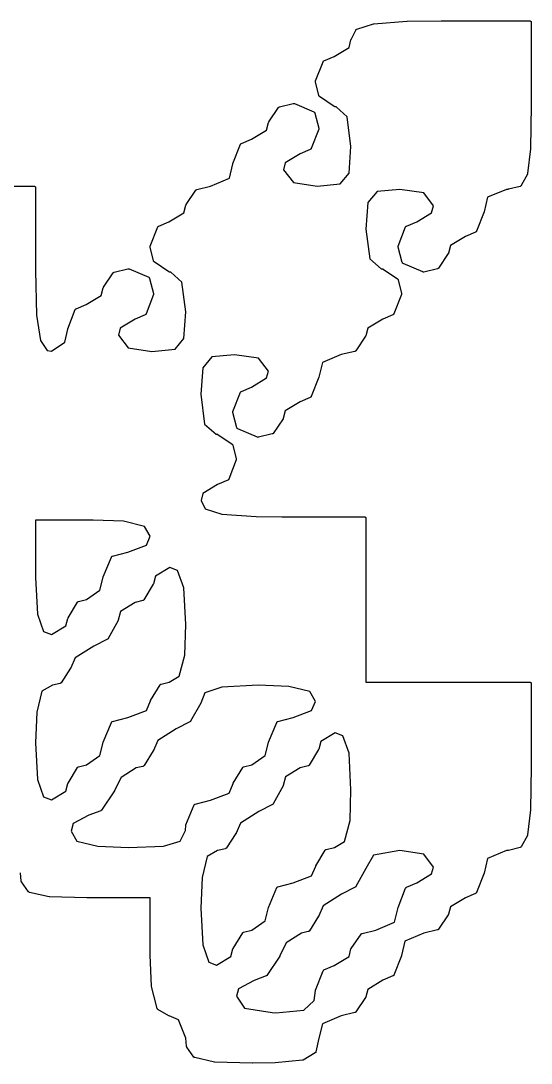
# Model space of a CAD drawing. Header units: millimetres. Extents: x 13 to 222, y -3 to 195.
# Drawn here: x 84.967 to 86.536, y 169.269 to 172.472 of the extents above; entities that cross this region are included whole.
import ezdxf

# ---------------------------------------------------------------- set-up
doc = ezdxf.new("R2010")
doc.units = ezdxf.units.MM
doc.header["$MEASUREMENT"] = 0
doc.layers.add('Silk', color=142, linetype='Continuous')

msp = doc.modelspace()

# ---------------------------------------------------------------- linework, layer by layer
at = {"layer": 'Silk', "linetype": 'Continuous'}
for p, q in [((86, 172.4458), (86.051, 172.4627)), ((86.051, 172.4627), (86.052, 172.4628)), ((86.052, 172.4629), (86.154, 172.4706)), ((86.052, 172.4628), (86.052, 172.4629)), ((86.154, 172.4706), (86.154, 172.4705)), ((86.154, 172.4705), (86.155, 172.4706)), ((86.155, 172.4706), (86.259, 172.4718)), ((86.259, 172.4718), (86.259, 172.4718)), ((86.259, 172.4718), (86.259, 172.4718)), ((86.259, 172.4718), (86.531, 172.4718)), ((86.531, 172.4718), (86.532, 172.4717)), ((86.532, 172.4717), (86.532, 172.4717)), ((86.532, 172.4717), (86.533, 172.4716)), ((86.533, 172.4716), (86.533, 172.4715)), ((86.533, 172.4715), (86.533, 172.4713)), ((86.533, 172.4713), (86.534, 172.4711)), ((86.534, 172.4711), (86.534, 172.4709)), ((86.534, 172.4709), (86.535, 172.4706)), ((86.535, 172.4706), (86.535, 172.4703)), ((86.535, 172.4703), (86.535, 172.47)), ((86.535, 172.47), (86.535, 172.4696)), ((86.535, 172.4696), (86.536, 172.4693)), ((86.536, 172.4693), (86.536, 172.4689)), ((86.536, 172.4689), (86.536, 172.4685)), ((86.536, 172.4685), (86.536, 172.4681)), ((86.536, 172.4681), (86.536, 172.4677)), ((86.536, 172.4677), (86.536, 172.4672)), ((86.536, 172.4672), (86.536, 172.4668)), ((86.536, 172.4668), (86.536, 172.2128)), ((85.983, 172.4146), (85.997, 172.4433)), ((85.997, 172.4442), (85.998, 172.4447)), ((85.997, 172.4437), (85.997, 172.4442)), ((85.997, 172.4435), (85.997, 172.4437)), ((85.997, 172.4433), (85.997, 172.4435)), ((85.998, 172.445), (85.999, 172.4453)), ((85.998, 172.4448), (85.998, 172.445)), ((85.998, 172.4447), (85.998, 172.4448)), ((85.999, 172.4453), (85.999, 172.4457)), ((85.999, 172.4457), (86, 172.4457)), ((86, 172.4457), (86, 172.4458)), ((85.976, 172.3902), (85.982, 172.4136)), ((85.982, 172.4141), (85.983, 172.4146)), ((85.982, 172.4136), (85.982, 172.4141)), ((85.899, 172.3491), (85.93, 172.3624)), ((85.93, 172.3624), (85.976, 172.3902)), ((85.873, 172.2872), (85.896, 172.3463)), ((85.896, 172.3468), (85.897, 172.3472)), ((85.896, 172.3465), (85.896, 172.3468)), ((85.896, 172.3463), (85.896, 172.3465)), ((85.897, 172.3481), (85.898, 172.3485)), ((85.897, 172.3479), (85.897, 172.3481)), ((85.897, 172.3478), (85.897, 172.3479)), ((85.897, 172.3472), (85.897, 172.3478)), ((85.898, 172.3485), (85.898, 172.3489)), ((85.898, 172.3489), (85.899, 172.3489)), ((85.899, 172.3489), (85.899, 172.3491)), ((85.873, 172.2866), (85.873, 172.2872)), ((85.873, 172.286), (85.873, 172.2866)), ((85.873, 172.2857), (85.873, 172.286)), ((85.873, 172.2855), (85.873, 172.2857)), ((85.873, 172.2849), (85.873, 172.2855)), ((85.873, 172.2842), (85.873, 172.2849)), ((85.883, 172.2419), (85.873, 172.2842)), ((85.883, 172.2418), (85.883, 172.2419)), ((85.883, 172.2417), (85.883, 172.2418)), ((85.884, 172.241), (85.883, 172.2417)), ((85.884, 172.2403), (85.884, 172.241)), ((85.884, 172.2402), (85.884, 172.2403)), ((85.884, 172.2401), (85.884, 172.2402)), ((85.885, 172.2396), (85.884, 172.2401)), ((85.885, 172.239), (85.885, 172.2396)), ((85.885, 172.2389), (85.885, 172.239)), ((85.885, 172.239), (85.885, 172.239)), ((85.93, 172.2087), (85.885, 172.2389)), ((85.729, 172.1612), (85.759, 172.2055)), ((85.759, 172.2057), (85.76, 172.2062)), ((85.759, 172.2056), (85.759, 172.2057)), ((85.759, 172.2055), (85.759, 172.2056)), ((85.76, 172.2068), (85.761, 172.2069)), ((85.76, 172.2062), (85.76, 172.2068)), ((85.76, 172.2068), (85.76, 172.2068)), ((85.761, 172.2072), (85.762, 172.2075)), ((85.761, 172.2069), (85.761, 172.2072)), ((85.762, 172.2076), (85.804, 172.2177)), ((85.762, 172.2075), (85.762, 172.2076)), ((85.762, 172.2075), (85.762, 172.2075)), ((85.804, 172.2177), (85.805, 172.2177)), ((85.805, 172.2177), (85.806, 172.2178)), ((85.806, 172.2178), (85.806, 172.2178)), ((85.806, 172.2178), (85.806, 172.2178)), ((85.806, 172.2178), (85.807, 172.2176)), ((85.807, 172.2176), (85.808, 172.2174)), ((85.808, 172.2174), (85.868, 172.1918)), ((85.93, 172.2085), (85.93, 172.2087)), ((85.931, 172.2082), (85.93, 172.2085)), ((85.931, 172.2081), (85.931, 172.2082)), ((85.931, 172.208), (85.931, 172.2081)), ((85.932, 172.2079), (85.931, 172.208)), ((85.932, 172.2078), (85.932, 172.2079)), ((85.936, 172.2077), (85.932, 172.2078)), ((85.97, 172.1772), (85.936, 172.2077)), ((86.536, 172.2127), (86.534, 172.0793)), ((86.536, 172.2128), (86.536, 172.2128)), ((86.536, 172.2128), (86.536, 172.2127)), ((85.868, 172.1918), (85.869, 172.1915)), ((85.869, 172.1915), (85.869, 172.1912)), ((85.869, 172.1912), (85.869, 172.191)), ((85.869, 172.191), (85.87, 172.1908)), ((85.87, 172.1908), (85.87, 172.1904)), ((85.87, 172.1904), (85.87, 172.19)), ((85.87, 172.19), (85.87, 172.1897)), ((85.87, 172.1897), (85.871, 172.1894)), ((85.871, 172.1894), (85.871, 172.1889)), ((85.871, 172.1889), (85.871, 172.1884)), ((85.871, 172.1884), (85.883, 172.1415)), ((85.982, 172.0857), (85.97, 172.1772)), ((85.676, 172.1084), (85.722, 172.1362)), ((85.722, 172.1362), (85.728, 172.1596)), ((85.728, 172.1596), (85.729, 172.1604)), ((85.728, 172.1596), (85.728, 172.1596)), ((85.728, 172.1596), (85.728, 172.1596)), ((85.729, 172.1604), (85.729, 172.1612)), ((85.729, 172.1612), (85.729, 172.1612)), ((85.729, 172.1612), (85.729, 172.1612)), ((85.883, 172.1384), (85.86, 172.0793)), ((85.883, 172.1415), (85.883, 172.1408)), ((85.883, 172.1408), (85.883, 172.1402)), ((85.883, 172.1402), (85.883, 172.1399)), ((85.883, 172.1399), (85.883, 172.1397)), ((85.883, 172.1397), (85.883, 172.1391)), ((85.883, 172.1391), (85.883, 172.1384)), ((85.645, 172.0951), (85.676, 172.1084)), ((85.619, 172.0332), (85.642, 172.0923)), ((85.642, 172.0928), (85.643, 172.0932)), ((85.642, 172.0925), (85.642, 172.0928)), ((85.642, 172.0923), (85.642, 172.0925)), ((85.643, 172.0941), (85.644, 172.0945)), ((85.643, 172.0939), (85.643, 172.0941)), ((85.643, 172.0938), (85.643, 172.0939)), ((85.643, 172.0932), (85.643, 172.0938)), ((85.644, 172.0945), (85.644, 172.0949)), ((85.644, 172.0949), (85.645, 172.0949)), ((85.645, 172.0949), (85.645, 172.0951)), ((85.857, 172.0765), (85.826, 172.0632)), ((85.858, 172.0767), (85.857, 172.0765)), ((85.859, 172.0775), (85.858, 172.0771)), ((85.858, 172.0771), (85.858, 172.0768)), ((85.858, 172.0768), (85.858, 172.0767)), ((85.86, 172.0784), (85.859, 172.0779)), ((85.859, 172.0779), (85.859, 172.0777)), ((85.859, 172.0777), (85.859, 172.0775)), ((85.86, 172.0793), (85.86, 172.0791)), ((85.86, 172.0791), (85.86, 172.0789)), ((85.86, 172.0789), (85.86, 172.0784)), ((85.976, 172.0038), (85.982, 172.0857)), ((86.534, 172.0788), (86.525, 172.0023)), ((86.534, 172.0793), (86.534, 172.079)), ((86.534, 172.079), (86.534, 172.0788)), ((85.826, 172.0632), (85.78, 172.0354)), ((85.608, 171.9881), (85.619, 172.0326)), ((85.619, 172.0329), (85.619, 172.0332)), ((85.619, 172.0326), (85.619, 172.0329)), ((85.78, 172.0354), (85.775, 172.0143)), ((85.775, 172.0143), (85.805, 171.9747)), ((85.55, 171.9636), (85.608, 171.9881)), ((85.805, 171.9747), (85.878, 171.9638)), ((85.949, 171.9707), (85.976, 172.0038)), ((86.525, 172.0004), (86.505, 171.9654)), ((86.525, 172.0023), (86.525, 172.0021)), ((86.525, 172.0021), (86.525, 172.002)), ((86.525, 172.002), (86.525, 172.0013)), ((86.525, 172.0013), (86.525, 172.0006)), ((86.525, 172.0006), (86.525, 172.0005)), ((86.525, 172.0005), (86.525, 172.0004)), ((84.504, 171.9638), (85.007, 171.9638)), ((85.007, 171.9638), (85.008, 171.9637)), ((85.008, 171.9637), (85.008, 171.9637)), ((85.008, 171.9637), (85.009, 171.9636)), ((85.009, 171.9636), (85.009, 171.9635)), ((85.009, 171.9635), (85.009, 171.9633)), ((85.009, 171.9633), (85.01, 171.9631)), ((85.01, 171.9631), (85.01, 171.9629)), ((85.01, 171.9629), (85.011, 171.9626)), ((85.011, 171.9626), (85.011, 171.9623)), ((85.011, 171.9623), (85.011, 171.962)), ((85.011, 171.962), (85.011, 171.9616)), ((85.011, 171.9616), (85.012, 171.9613)), ((85.012, 171.9613), (85.012, 171.9609)), ((85.012, 171.9609), (85.012, 171.9605)), ((85.012, 171.9605), (85.012, 171.9601)), ((85.012, 171.9601), (85.012, 171.9597)), ((85.012, 171.9597), (85.012, 171.9592)), ((85.012, 171.9592), (85.012, 171.9588)), ((85.012, 171.9588), (85.012, 171.7049)), ((85.475, 171.9072), (85.505, 171.9515)), ((85.505, 171.9517), (85.506, 171.9522)), ((85.505, 171.9516), (85.505, 171.9517)), ((85.505, 171.9515), (85.505, 171.9516)), ((85.506, 171.9528), (85.507, 171.9529)), ((85.506, 171.9522), (85.506, 171.9528)), ((85.506, 171.9528), (85.506, 171.9528)), ((85.507, 171.9532), (85.508, 171.9535)), ((85.507, 171.9529), (85.507, 171.9532)), ((85.508, 171.9536), (85.55, 171.9636)), ((85.508, 171.9535), (85.508, 171.9536)), ((85.508, 171.9535), (85.508, 171.9535)), ((85.878, 171.9638), (85.949, 171.9707)), ((86.062, 171.947), (86.034, 171.9139)), ((86.132, 171.9538), (86.062, 171.947)), ((86.206, 171.9429), (86.132, 171.9538)), ((86.236, 171.9033), (86.206, 171.9429)), ((86.46, 171.9538), (86.402, 171.9295)), ((86.465, 171.9539), (86.46, 171.9538)), ((86.466, 171.954), (86.465, 171.954)), ((86.465, 171.954), (86.465, 171.9539)), ((86.502, 171.963), (86.466, 171.954)), ((86.503, 171.9635), (86.502, 171.9632)), ((86.502, 171.9632), (86.502, 171.9631)), ((86.502, 171.9631), (86.502, 171.963)), ((86.504, 171.9641), (86.503, 171.9639)), ((86.503, 171.9639), (86.503, 171.9637)), ((86.503, 171.9637), (86.503, 171.9635)), ((86.505, 171.9652), (86.504, 171.9649)), ((86.504, 171.9649), (86.504, 171.9645)), ((86.504, 171.9645), (86.504, 171.9641)), ((86.505, 171.9654), (86.505, 171.9652)), ((86.034, 171.9139), (86.028, 171.832)), ((86.402, 171.9295), (86.391, 171.885)), ((85.422, 171.8544), (85.468, 171.8822)), ((85.468, 171.8822), (85.474, 171.9056)), ((85.474, 171.9056), (85.475, 171.9064)), ((85.474, 171.9056), (85.474, 171.9056)), ((85.474, 171.9056), (85.474, 171.9056)), ((85.475, 171.9064), (85.475, 171.9072)), ((85.475, 171.9072), (85.475, 171.9072)), ((85.475, 171.9072), (85.475, 171.9072)), ((86.184, 171.8544), (86.23, 171.8822)), ((86.23, 171.8822), (86.236, 171.9033)), ((86.391, 171.8844), (86.368, 171.8253)), ((86.391, 171.885), (86.391, 171.8847)), ((86.391, 171.8847), (86.391, 171.8844)), ((85.391, 171.8411), (85.422, 171.8544)), ((86.153, 171.8411), (86.184, 171.8544)), ((85.365, 171.7792), (85.388, 171.8383)), ((85.388, 171.8388), (85.389, 171.8392)), ((85.388, 171.8385), (85.388, 171.8388)), ((85.388, 171.8383), (85.388, 171.8385)), ((85.389, 171.8401), (85.39, 171.8405)), ((85.389, 171.8399), (85.389, 171.8401)), ((85.389, 171.8398), (85.389, 171.8399)), ((85.389, 171.8392), (85.389, 171.8398)), ((85.39, 171.8405), (85.39, 171.8409)), ((85.39, 171.8409), (85.391, 171.8409)), ((85.391, 171.8409), (85.391, 171.8411)), ((86.028, 171.832), (86.04, 171.7404)), ((86.127, 171.7792), (86.15, 171.8383)), ((86.15, 171.8388), (86.151, 171.8392)), ((86.15, 171.8385), (86.15, 171.8388)), ((86.15, 171.8383), (86.15, 171.8385)), ((86.151, 171.8401), (86.152, 171.8405)), ((86.151, 171.8399), (86.151, 171.8401)), ((86.151, 171.8398), (86.151, 171.8399)), ((86.151, 171.8392), (86.151, 171.8398)), ((86.152, 171.8405), (86.152, 171.8409)), ((86.152, 171.8409), (86.153, 171.8409)), ((86.153, 171.8409), (86.153, 171.8411)), ((86.365, 171.8225), (86.334, 171.8092)), ((86.366, 171.8227), (86.365, 171.8225)), ((86.367, 171.8235), (86.366, 171.8231)), ((86.366, 171.8231), (86.366, 171.8228)), ((86.366, 171.8228), (86.366, 171.8227)), ((86.368, 171.8244), (86.367, 171.8239)), ((86.367, 171.8239), (86.367, 171.8237)), ((86.367, 171.8237), (86.367, 171.8235)), ((86.368, 171.8253), (86.368, 171.8251)), ((86.368, 171.8251), (86.368, 171.8249)), ((86.368, 171.8249), (86.368, 171.8244)), ((86.334, 171.8092), (86.288, 171.7814)), ((85.365, 171.7786), (85.365, 171.7792)), ((85.365, 171.778), (85.365, 171.7786)), ((85.365, 171.7777), (85.365, 171.778)), ((85.365, 171.7775), (85.365, 171.7777)), ((85.365, 171.7768), (85.365, 171.7775)), ((85.365, 171.7762), (85.365, 171.7768)), ((85.375, 171.7339), (85.365, 171.7762)), ((86.127, 171.7785), (86.127, 171.7792)), ((86.127, 171.7779), (86.127, 171.7785)), ((86.127, 171.7777), (86.127, 171.7779)), ((86.127, 171.7775), (86.127, 171.7777)), ((86.127, 171.7768), (86.127, 171.7775)), ((86.127, 171.7762), (86.127, 171.7768)), ((86.139, 171.7292), (86.127, 171.7762)), ((86.281, 171.7564), (86.251, 171.7121)), ((86.282, 171.7572), (86.281, 171.7564)), ((86.281, 171.7564), (86.281, 171.7564)), ((86.281, 171.7564), (86.281, 171.7564)), ((86.288, 171.7814), (86.282, 171.758)), ((86.282, 171.758), (86.282, 171.758)), ((86.282, 171.758), (86.282, 171.758)), ((86.282, 171.758), (86.282, 171.7572)), ((85.375, 171.7338), (85.375, 171.7339)), ((85.375, 171.7337), (85.375, 171.7338)), ((85.376, 171.733), (85.375, 171.7337)), ((85.376, 171.7323), (85.376, 171.733)), ((85.376, 171.7322), (85.376, 171.7323)), ((85.376, 171.7321), (85.376, 171.7322)), ((85.377, 171.7316), (85.376, 171.7321)), ((85.377, 171.731), (85.377, 171.7316)), ((85.377, 171.7309), (85.377, 171.731)), ((85.377, 171.731), (85.377, 171.731)), ((85.422, 171.7007), (85.377, 171.7309)), ((86.04, 171.7404), (86.075, 171.71)), ((86.139, 171.7287), (86.139, 171.7292)), ((86.14, 171.7282), (86.139, 171.7287)), ((86.14, 171.7279), (86.14, 171.7282)), ((86.14, 171.7277), (86.14, 171.7279)), ((86.14, 171.7273), (86.14, 171.7277)), ((86.141, 171.7268), (86.14, 171.7273)), ((86.141, 171.7266), (86.141, 171.7268)), ((86.141, 171.7264), (86.141, 171.7266)), ((86.142, 171.7262), (86.141, 171.7264)), ((86.142, 171.7259), (86.142, 171.7262)), ((86.203, 171.7002), (86.142, 171.7259)), ((85.012, 171.7049), (85.015, 171.5672)), ((85.221, 171.6532), (85.251, 171.6975)), ((85.251, 171.6977), (85.252, 171.6982)), ((85.251, 171.6976), (85.251, 171.6977)), ((85.251, 171.6975), (85.251, 171.6976)), ((85.252, 171.6988), (85.253, 171.6989)), ((85.252, 171.6982), (85.252, 171.6988)), ((85.252, 171.6988), (85.252, 171.6988)), ((85.253, 171.6992), (85.254, 171.6995)), ((85.253, 171.6989), (85.253, 171.6992)), ((85.254, 171.6996), (85.296, 171.7097)), ((85.254, 171.6995), (85.254, 171.6996)), ((85.254, 171.6995), (85.254, 171.6995)), ((85.296, 171.7097), (85.297, 171.7097)), ((85.297, 171.7097), (85.298, 171.7098)), ((85.298, 171.7098), (85.298, 171.7098)), ((85.298, 171.7098), (85.298, 171.7098)), ((85.298, 171.7098), (85.299, 171.7096)), ((85.299, 171.7096), (85.3, 171.7094)), ((85.3, 171.7094), (85.36, 171.6838)), ((85.422, 171.7005), (85.422, 171.7007)), ((85.423, 171.7002), (85.422, 171.7005)), ((85.423, 171.7001), (85.423, 171.7002)), ((85.423, 171.7), (85.423, 171.7001)), ((85.424, 171.6999), (85.423, 171.7)), ((85.424, 171.6998), (85.424, 171.6999)), ((85.428, 171.6997), (85.424, 171.6998)), ((85.462, 171.6692), (85.428, 171.6997)), ((86.075, 171.71), (86.078, 171.7098)), ((86.078, 171.7098), (86.078, 171.7097)), ((86.078, 171.7097), (86.079, 171.7097)), ((86.079, 171.7097), (86.079, 171.7095)), ((86.079, 171.7095), (86.08, 171.7094)), ((86.08, 171.7094), (86.08, 171.7092)), ((86.08, 171.7092), (86.081, 171.7089)), ((86.081, 171.7089), (86.125, 171.6787)), ((86.203, 171.7), (86.203, 171.7002)), ((86.204, 171.6998), (86.203, 171.7)), ((86.205, 171.6999), (86.204, 171.6998)), ((86.204, 171.6998), (86.204, 171.6999)), ((86.204, 171.6999), (86.204, 171.6998)), ((86.206, 171.6999), (86.205, 171.6999)), ((86.248, 171.7101), (86.206, 171.6999)), ((86.249, 171.7104), (86.248, 171.7101)), ((86.248, 171.7101), (86.248, 171.7101)), ((86.248, 171.7101), (86.248, 171.7101)), ((86.25, 171.7107), (86.249, 171.7104)), ((86.251, 171.7114), (86.25, 171.7109)), ((86.25, 171.7109), (86.25, 171.7108)), ((86.25, 171.7108), (86.25, 171.7107)), ((86.251, 171.7121), (86.251, 171.712)), ((86.251, 171.712), (86.251, 171.7119)), ((86.251, 171.7119), (86.251, 171.7114)), ((85.36, 171.6838), (85.361, 171.6835)), ((85.361, 171.6835), (85.361, 171.6832)), ((85.361, 171.6832), (85.361, 171.683)), ((85.361, 171.683), (85.362, 171.6828)), ((85.362, 171.6828), (85.362, 171.6824)), ((85.362, 171.6824), (85.362, 171.682)), ((85.362, 171.682), (85.362, 171.6817)), ((85.362, 171.6817), (85.363, 171.6814)), ((85.363, 171.6814), (85.363, 171.6809)), ((85.363, 171.6809), (85.363, 171.6804)), ((85.363, 171.6804), (85.375, 171.6335)), ((85.474, 171.5777), (85.462, 171.6692)), ((86.125, 171.6787), (86.125, 171.6786)), ((86.125, 171.6786), (86.125, 171.6786)), ((86.125, 171.6786), (86.126, 171.678)), ((86.126, 171.678), (86.126, 171.6775)), ((86.126, 171.6775), (86.126, 171.6774)), ((86.126, 171.6774), (86.126, 171.6773)), ((86.126, 171.6773), (86.127, 171.6766)), ((86.127, 171.6766), (86.127, 171.6759)), ((86.127, 171.6759), (86.127, 171.6758)), ((86.127, 171.6758), (86.127, 171.6757)), ((86.127, 171.6757), (86.137, 171.6334)), ((85.168, 171.6004), (85.214, 171.6282)), ((85.214, 171.6282), (85.22, 171.6516)), ((85.22, 171.6516), (85.221, 171.6524)), ((85.22, 171.6516), (85.22, 171.6516)), ((85.22, 171.6516), (85.22, 171.6516)), ((85.221, 171.6524), (85.221, 171.6532)), ((85.221, 171.6532), (85.221, 171.6532)), ((85.221, 171.6532), (85.221, 171.6532)), ((85.375, 171.6304), (85.352, 171.5713)), ((85.375, 171.6335), (85.375, 171.6328)), ((85.375, 171.6328), (85.375, 171.6322)), ((85.375, 171.6322), (85.375, 171.6319)), ((85.375, 171.6319), (85.375, 171.6317)), ((85.375, 171.6317), (85.375, 171.6311)), ((85.375, 171.6311), (85.375, 171.6304)), ((86.137, 171.6304), (86.114, 171.5713)), ((86.137, 171.6334), (86.137, 171.6328)), ((86.137, 171.6328), (86.137, 171.6322)), ((86.137, 171.6322), (86.137, 171.6319)), ((86.137, 171.6319), (86.137, 171.6317)), ((86.137, 171.6317), (86.137, 171.6311)), ((86.137, 171.6311), (86.137, 171.6304)), ((85.137, 171.5871), (85.168, 171.6004)), ((85.015, 171.5672), (85.027, 171.4897)), ((85.111, 171.5252), (85.134, 171.5843)), ((85.134, 171.5848), (85.135, 171.5852)), ((85.134, 171.5845), (85.134, 171.5848)), ((85.134, 171.5843), (85.134, 171.5845)), ((85.135, 171.5861), (85.136, 171.5865)), ((85.135, 171.5859), (85.135, 171.5861)), ((85.135, 171.5858), (85.135, 171.5859)), ((85.135, 171.5852), (85.135, 171.5858)), ((85.136, 171.5865), (85.136, 171.5869)), ((85.136, 171.5869), (85.137, 171.5869)), ((85.137, 171.5869), (85.137, 171.5871)), ((85.349, 171.5685), (85.318, 171.5552)), ((85.35, 171.5687), (85.349, 171.5685)), ((85.351, 171.5695), (85.35, 171.5691)), ((85.35, 171.5691), (85.35, 171.5688)), ((85.35, 171.5688), (85.35, 171.5687)), ((85.352, 171.5704), (85.351, 171.5699)), ((85.351, 171.5699), (85.351, 171.5697)), ((85.351, 171.5697), (85.351, 171.5695)), ((85.352, 171.5713), (85.352, 171.5711)), ((85.352, 171.5711), (85.352, 171.5709)), ((85.352, 171.5709), (85.352, 171.5704)), ((85.468, 171.4958), (85.474, 171.5777)), ((86.111, 171.5685), (86.08, 171.5552)), ((86.112, 171.5687), (86.111, 171.5685)), ((86.113, 171.5695), (86.112, 171.5691)), ((86.112, 171.5691), (86.112, 171.5688)), ((86.112, 171.5688), (86.112, 171.5687)), ((86.114, 171.5704), (86.113, 171.5699)), ((86.113, 171.5699), (86.113, 171.5697)), ((86.113, 171.5697), (86.113, 171.5695)), ((86.114, 171.5713), (86.114, 171.5711)), ((86.114, 171.5711), (86.114, 171.5709)), ((86.114, 171.5709), (86.114, 171.5704)), ((85.272, 171.5274), (85.267, 171.5063)), ((85.318, 171.5552), (85.272, 171.5274)), ((86.034, 171.5274), (86.028, 171.504)), ((86.08, 171.5552), (86.034, 171.5274)), ((85.102, 171.4841), (85.111, 171.5245)), ((85.111, 171.5248), (85.111, 171.5252)), ((85.111, 171.5245), (85.111, 171.5248)), ((85.267, 171.5063), (85.297, 171.4667)), ((85.441, 171.4627), (85.468, 171.4958)), ((86.027, 171.5024), (85.997, 171.4581)), ((86.028, 171.5033), (86.027, 171.5024)), ((86.027, 171.5024), (86.027, 171.5024)), ((86.027, 171.5024), (86.027, 171.5024)), ((86.028, 171.504), (86.028, 171.504)), ((86.028, 171.504), (86.028, 171.504)), ((86.028, 171.504), (86.028, 171.5033)), ((85.027, 171.4897), (85.048, 171.459)), ((85.061, 171.4562), (85.102, 171.4841)), ((85.297, 171.4667), (85.37, 171.4558)), ((85.37, 171.4558), (85.441, 171.4627)), ((85.048, 171.459), (85.061, 171.4562)), ((85.554, 171.439), (85.526, 171.4059)), ((85.624, 171.4458), (85.554, 171.439)), ((85.698, 171.4349), (85.624, 171.4458)), ((85.728, 171.3953), (85.698, 171.4349)), ((85.952, 171.446), (85.894, 171.4215)), ((85.994, 171.4561), (85.952, 171.446)), ((85.995, 171.4564), (85.994, 171.4561)), ((85.994, 171.4561), (85.994, 171.4561)), ((85.994, 171.4561), (85.994, 171.4561)), ((85.996, 171.4567), (85.995, 171.4564)), ((85.997, 171.4574), (85.996, 171.4569)), ((85.996, 171.4569), (85.996, 171.4568)), ((85.996, 171.4568), (85.996, 171.4567)), ((85.997, 171.4581), (85.997, 171.458)), ((85.997, 171.458), (85.997, 171.4579)), ((85.997, 171.4579), (85.997, 171.4574)), ((85.526, 171.4059), (85.52, 171.324)), ((85.894, 171.4215), (85.883, 171.377)), ((85.676, 171.3464), (85.722, 171.3742)), ((85.722, 171.3742), (85.728, 171.3953)), ((85.883, 171.3764), (85.86, 171.3173)), ((85.883, 171.377), (85.883, 171.3767)), ((85.883, 171.3767), (85.883, 171.3764)), ((85.645, 171.3331), (85.676, 171.3464)), ((85.52, 171.324), (85.532, 171.2324)), ((85.619, 171.2712), (85.642, 171.3303)), ((85.642, 171.3308), (85.643, 171.3312)), ((85.642, 171.3305), (85.642, 171.3308)), ((85.642, 171.3303), (85.642, 171.3305)), ((85.643, 171.3321), (85.644, 171.3325)), ((85.643, 171.3319), (85.643, 171.3321)), ((85.643, 171.3318), (85.643, 171.3319)), ((85.643, 171.3312), (85.643, 171.3318)), ((85.644, 171.3325), (85.644, 171.3329)), ((85.644, 171.3329), (85.645, 171.3329)), ((85.645, 171.3329), (85.645, 171.3331)), ((85.857, 171.3145), (85.826, 171.3012)), ((85.858, 171.3147), (85.857, 171.3145)), ((85.859, 171.3155), (85.858, 171.3151)), ((85.858, 171.3151), (85.858, 171.3148)), ((85.858, 171.3148), (85.858, 171.3147)), ((85.86, 171.3164), (85.859, 171.3159)), ((85.859, 171.3159), (85.859, 171.3157)), ((85.859, 171.3157), (85.859, 171.3155)), ((85.86, 171.3173), (85.86, 171.3171)), ((85.86, 171.3171), (85.86, 171.3169)), ((85.86, 171.3169), (85.86, 171.3164)), ((85.619, 171.2705), (85.619, 171.2712)), ((85.619, 171.2699), (85.619, 171.2705)), ((85.619, 171.2697), (85.619, 171.2699)), ((85.78, 171.2734), (85.774, 171.25)), ((85.826, 171.3012), (85.78, 171.2734)), ((85.619, 171.2695), (85.619, 171.2697)), ((85.619, 171.2688), (85.619, 171.2695)), ((85.619, 171.2682), (85.619, 171.2688)), ((85.631, 171.2212), (85.619, 171.2682)), ((85.773, 171.2484), (85.743, 171.2041)), ((85.774, 171.2492), (85.773, 171.2484)), ((85.773, 171.2484), (85.773, 171.2484)), ((85.773, 171.2484), (85.773, 171.2484)), ((85.774, 171.25), (85.774, 171.25)), ((85.774, 171.25), (85.774, 171.25)), ((85.774, 171.25), (85.774, 171.2492)), ((85.532, 171.2324), (85.567, 171.202)), ((85.631, 171.2207), (85.631, 171.2212)), ((85.632, 171.2202), (85.631, 171.2207)), ((85.632, 171.2199), (85.632, 171.2202)), ((85.632, 171.2197), (85.632, 171.2199)), ((85.632, 171.2193), (85.632, 171.2197)), ((85.633, 171.2188), (85.632, 171.2193)), ((85.633, 171.2186), (85.633, 171.2188)), ((85.633, 171.2184), (85.633, 171.2186)), ((85.634, 171.2182), (85.633, 171.2184)), ((85.634, 171.2179), (85.634, 171.2182)), ((85.695, 171.1922), (85.634, 171.2179)), ((85.567, 171.202), (85.57, 171.2018)), ((85.57, 171.2018), (85.57, 171.2017)), ((85.57, 171.2017), (85.571, 171.2017)), ((85.571, 171.2017), (85.571, 171.2015)), ((85.571, 171.2015), (85.572, 171.2014)), ((85.572, 171.2014), (85.572, 171.2012)), ((85.572, 171.2012), (85.573, 171.2009)), ((85.573, 171.2009), (85.617, 171.1707)), ((85.695, 171.192), (85.695, 171.1922)), ((85.696, 171.1918), (85.695, 171.192)), ((85.697, 171.1919), (85.696, 171.1918)), ((85.696, 171.1918), (85.696, 171.1919)), ((85.696, 171.1919), (85.696, 171.1918)), ((85.698, 171.1919), (85.697, 171.1919)), ((85.74, 171.2021), (85.698, 171.1919)), ((85.741, 171.2024), (85.74, 171.2021)), ((85.74, 171.2021), (85.74, 171.2021)), ((85.74, 171.2021), (85.74, 171.2021)), ((85.742, 171.2027), (85.741, 171.2024)), ((85.743, 171.2034), (85.742, 171.2029)), ((85.742, 171.2029), (85.742, 171.2028)), ((85.742, 171.2028), (85.742, 171.2027)), ((85.743, 171.2041), (85.743, 171.204)), ((85.743, 171.204), (85.743, 171.2039)), ((85.743, 171.2039), (85.743, 171.2034)), ((85.617, 171.1707), (85.617, 171.1706)), ((85.617, 171.1706), (85.617, 171.1706)), ((85.617, 171.1706), (85.618, 171.17)), ((85.618, 171.17), (85.618, 171.1695)), ((85.618, 171.1695), (85.618, 171.1694)), ((85.618, 171.1694), (85.618, 171.1693)), ((85.618, 171.1693), (85.619, 171.1686)), ((85.619, 171.1686), (85.619, 171.1679)), ((85.619, 171.1679), (85.619, 171.1678)), ((85.619, 171.1678), (85.619, 171.1677)), ((85.619, 171.1677), (85.629, 171.1254)), ((85.629, 171.1224), (85.606, 171.0633)), ((85.629, 171.1254), (85.629, 171.1248)), ((85.629, 171.1248), (85.629, 171.1242)), ((85.629, 171.1242), (85.629, 171.1239)), ((85.629, 171.1239), (85.629, 171.1237)), ((85.629, 171.1237), (85.629, 171.1231)), ((85.629, 171.1231), (85.629, 171.1224)), ((85.572, 171.0472), (85.526, 171.0194)), ((85.603, 171.0605), (85.572, 171.0472)), ((85.604, 171.0607), (85.603, 171.0605)), ((85.605, 171.0615), (85.604, 171.0611)), ((85.604, 171.0611), (85.604, 171.0608)), ((85.604, 171.0608), (85.604, 171.0607)), ((85.606, 171.0624), (85.605, 171.0619)), ((85.605, 171.0619), (85.605, 171.0617)), ((85.605, 171.0617), (85.605, 171.0615)), ((85.606, 171.0633), (85.606, 171.0631)), ((85.606, 171.0631), (85.606, 171.0629)), ((85.606, 171.0629), (85.606, 171.0624)), ((85.526, 171.0194), (85.521, 170.9978)), ((85.521, 170.9978), (85.534, 170.9718)), ((85.534, 170.9718), (85.585, 170.9557)), ((85.585, 170.9557), (85.69, 170.9486)), ((85.012, 170.9378), (85.012, 170.7615)), ((85.189, 170.9378), (85.012, 170.9378)), ((85.283, 170.9344), (85.189, 170.9378)), ((85.347, 170.9183), (85.283, 170.9344)), ((85.365, 170.8881), (85.347, 170.9183)), ((85.69, 170.9486), (85.769, 170.9478)), ((85.769, 170.9478), (86.023, 170.9478)), ((86.023, 170.9478), (86.024, 170.9477)), ((86.024, 170.9477), (86.024, 170.9477)), ((86.024, 170.9477), (86.025, 170.9476)), ((86.025, 170.9476), (86.025, 170.9475)), ((86.025, 170.9475), (86.025, 170.9473)), ((86.025, 170.9473), (86.026, 170.9471)), ((86.026, 170.9471), (86.026, 170.9469)), ((86.026, 170.9469), (86.027, 170.9466)), ((86.027, 170.9466), (86.027, 170.9463)), ((86.027, 170.9463), (86.027, 170.946)), ((86.027, 170.946), (86.027, 170.9456)), ((86.027, 170.9456), (86.028, 170.9453)), ((86.028, 170.9453), (86.028, 170.9449)), ((86.028, 170.9449), (86.028, 170.9445)), ((86.028, 170.9445), (86.028, 170.9441)), ((86.028, 170.9441), (86.028, 170.9437)), ((86.028, 170.9437), (86.028, 170.9432)), ((86.028, 170.9432), (86.028, 170.9428)), ((86.028, 170.9428), (86.028, 170.4398)), ((85.353, 170.8605), (85.365, 170.8881)), ((85.296, 170.8387), (85.353, 170.8605)), ((85.22, 170.7633), (85.246, 170.824)), ((85.246, 170.8244), (85.247, 170.8249)), ((85.246, 170.824), (85.246, 170.8244)), ((85.247, 170.8258), (85.248, 170.8262)), ((85.247, 170.8254), (85.247, 170.8258)), ((85.247, 170.8252), (85.247, 170.8254)), ((85.247, 170.8249), (85.247, 170.8252)), ((85.248, 170.8265), (85.249, 170.8266)), ((85.248, 170.8263), (85.248, 170.8265)), ((85.248, 170.8262), (85.248, 170.8263)), ((85.249, 170.8269), (85.296, 170.8387)), ((85.249, 170.8266), (85.249, 170.8269)), ((85.425, 170.7921), (85.381, 170.7654)), ((85.449, 170.7823), (85.425, 170.7921)), ((85.012, 170.7615), (85.018, 170.6483)), ((85.21, 170.7221), (85.22, 170.7625)), ((85.22, 170.7629), (85.22, 170.7633)), ((85.22, 170.7625), (85.22, 170.7629)), ((85.381, 170.7654), (85.375, 170.742)), ((85.468, 170.7293), (85.449, 170.7823)), ((85.374, 170.7407), (85.345, 170.6926)), ((85.375, 170.7413), (85.374, 170.7407)), ((85.375, 170.742), (85.375, 170.7413)), ((85.474, 170.6162), (85.468, 170.7293)), ((85.144, 170.6873), (85.169, 170.6934)), ((85.169, 170.6934), (85.21, 170.7221)), ((85.112, 170.637), (85.141, 170.6851)), ((85.141, 170.6854), (85.142, 170.6859)), ((85.141, 170.6852), (85.141, 170.6854)), ((85.141, 170.6851), (85.141, 170.6852)), ((85.142, 170.6866), (85.143, 170.6869)), ((85.142, 170.6865), (85.142, 170.6866)), ((85.142, 170.6864), (85.142, 170.6865)), ((85.142, 170.6859), (85.142, 170.6864)), ((85.143, 170.6869), (85.144, 170.6872)), ((85.144, 170.6872), (85.144, 170.6873)), ((85.144, 170.6873), (85.144, 170.6873)), ((85.318, 170.6841), (85.273, 170.6563)), ((85.342, 170.6903), (85.318, 170.6841)), ((85.343, 170.6904), (85.342, 170.6903)), ((85.344, 170.691), (85.343, 170.6907)), ((85.343, 170.6907), (85.343, 170.6904)), ((85.343, 170.6904), (85.343, 170.6904)), ((85.345, 170.6917), (85.344, 170.6912)), ((85.344, 170.6912), (85.344, 170.6911)), ((85.344, 170.6911), (85.344, 170.691)), ((85.345, 170.6926), (85.345, 170.6924)), ((85.345, 170.6924), (85.345, 170.6922)), ((85.345, 170.6922), (85.345, 170.6917)), ((85.018, 170.6483), (85.037, 170.5954)), ((85.105, 170.6122), (85.111, 170.6356)), ((85.111, 170.6356), (85.112, 170.6363)), ((85.112, 170.6363), (85.112, 170.637)), ((85.273, 170.6563), (85.266, 170.6298)), ((85.266, 170.6298), (85.266, 170.6292)), ((85.266, 170.6292), (85.266, 170.6286)), ((85.061, 170.5855), (85.105, 170.6122)), ((85.266, 170.6286), (85.235, 170.5736)), ((85.471, 170.5222), (85.474, 170.6162)), ((85.037, 170.5954), (85.061, 170.5855)), ((85.233, 170.5716), (85.191, 170.5498)), ((85.234, 170.5719), (85.233, 170.5716)), ((85.235, 170.5726), (85.234, 170.5724)), ((85.234, 170.5724), (85.234, 170.5722)), ((85.234, 170.5722), (85.234, 170.5719)), ((85.235, 170.5736), (85.235, 170.5731)), ((85.235, 170.5731), (85.235, 170.5726)), ((85.191, 170.5498), (85.134, 170.5143)), ((85.134, 170.5143), (85.121, 170.4831)), ((85.454, 170.4575), (85.471, 170.5222)), ((85.12, 170.4823), (85.091, 170.4379)), ((85.121, 170.4827), (85.12, 170.4823)), ((85.121, 170.4831), (85.121, 170.4827)), ((85.091, 170.4376), (85.09, 170.4371)), ((85.09, 170.4371), (85.09, 170.4366)), ((85.091, 170.4379), (85.091, 170.4377)), ((85.091, 170.4377), (85.091, 170.4376)), ((85.398, 170.4333), (85.423, 170.4395)), ((85.423, 170.4395), (85.454, 170.4575)), ((86.028, 170.4398), (86.531, 170.4398)), ((86.531, 170.4398), (86.532, 170.4397)), ((86.532, 170.4397), (86.532, 170.4397)), ((86.532, 170.4397), (86.533, 170.4396)), ((86.533, 170.4396), (86.533, 170.4395)), ((86.533, 170.4395), (86.533, 170.4393)), ((86.533, 170.4393), (86.534, 170.4391)), ((86.534, 170.4391), (86.534, 170.4389)), ((86.534, 170.4389), (86.535, 170.4386)), ((86.535, 170.4386), (86.535, 170.4383)), ((86.535, 170.4383), (86.535, 170.438)), ((86.535, 170.438), (86.535, 170.4376)), ((86.535, 170.4376), (86.536, 170.4373)), ((86.536, 170.4373), (86.536, 170.4369)), ((85.032, 170.4121), (85.016, 170.3474)), ((85.064, 170.4301), (85.032, 170.4121)), ((85.088, 170.4357), (85.064, 170.4301)), ((85.089, 170.4361), (85.088, 170.4358)), ((85.088, 170.4358), (85.088, 170.4358)), ((85.088, 170.4358), (85.088, 170.4357)), ((85.09, 170.4364), (85.089, 170.4361)), ((85.09, 170.4366), (85.09, 170.4365)), ((85.09, 170.4365), (85.09, 170.4364)), ((85.366, 170.383), (85.395, 170.4311)), ((85.395, 170.4314), (85.396, 170.4319)), ((85.395, 170.4312), (85.395, 170.4314)), ((85.395, 170.4311), (85.395, 170.4312)), ((85.396, 170.4326), (85.397, 170.4329)), ((85.396, 170.4325), (85.396, 170.4326)), ((85.396, 170.4324), (85.396, 170.4325)), ((85.396, 170.4319), (85.396, 170.4324)), ((85.397, 170.4329), (85.398, 170.4332)), ((85.398, 170.4332), (85.398, 170.4333)), ((85.398, 170.4333), (85.398, 170.4333)), ((85.533, 170.4066), (85.52, 170.3751)), ((85.585, 170.4246), (85.533, 170.4066)), ((85.697, 170.4298), (85.585, 170.4246)), ((85.791, 170.4264), (85.697, 170.4298)), ((85.855, 170.4103), (85.791, 170.4264)), ((85.873, 170.3801), (85.855, 170.4103)), ((86.536, 170.4369), (86.536, 170.4365)), ((86.536, 170.4365), (86.536, 170.4361)), ((86.536, 170.4361), (86.536, 170.4357)), ((86.536, 170.4357), (86.536, 170.4352)), ((86.536, 170.4352), (86.536, 170.4348)), ((86.536, 170.4348), (86.536, 170.1808)), ((85.353, 170.3526), (85.366, 170.3823)), ((85.366, 170.3826), (85.366, 170.383)), ((85.366, 170.3823), (85.366, 170.3826)), ((85.52, 170.3746), (85.489, 170.3196)), ((85.52, 170.3751), (85.52, 170.3748)), ((85.52, 170.3748), (85.52, 170.3746)), ((85.861, 170.3526), (85.873, 170.3801)), ((85.016, 170.3474), (85.012, 170.2534)), ((85.296, 170.3307), (85.353, 170.3526)), ((85.804, 170.3307), (85.861, 170.3526)), ((85.22, 170.2553), (85.246, 170.316)), ((85.246, 170.3164), (85.247, 170.3169)), ((85.246, 170.316), (85.246, 170.3164)), ((85.247, 170.3178), (85.248, 170.3182)), ((85.247, 170.3174), (85.247, 170.3178)), ((85.247, 170.3172), (85.247, 170.3174)), ((85.247, 170.3169), (85.247, 170.3172)), ((85.248, 170.3185), (85.249, 170.3186)), ((85.248, 170.3183), (85.248, 170.3185)), ((85.248, 170.3182), (85.248, 170.3183)), ((85.249, 170.3189), (85.296, 170.3307)), ((85.249, 170.3186), (85.249, 170.3189)), ((85.487, 170.3176), (85.445, 170.2958)), ((85.488, 170.3179), (85.487, 170.3176)), ((85.489, 170.3186), (85.488, 170.3184)), ((85.488, 170.3184), (85.488, 170.3182)), ((85.488, 170.3182), (85.488, 170.3179)), ((85.489, 170.3196), (85.489, 170.3191)), ((85.489, 170.3191), (85.489, 170.3186)), ((85.728, 170.2553), (85.754, 170.316)), ((85.754, 170.3164), (85.755, 170.3169)), ((85.754, 170.316), (85.754, 170.3164)), ((85.755, 170.3178), (85.756, 170.3182)), ((85.755, 170.3174), (85.755, 170.3178)), ((85.755, 170.3172), (85.755, 170.3174)), ((85.755, 170.3169), (85.755, 170.3172)), ((85.756, 170.3185), (85.757, 170.3186)), ((85.756, 170.3183), (85.756, 170.3185)), ((85.756, 170.3182), (85.756, 170.3183)), ((85.757, 170.3189), (85.804, 170.3307)), ((85.757, 170.3186), (85.757, 170.3189)), ((85.445, 170.2958), (85.388, 170.2603)), ((85.933, 170.2841), (85.889, 170.2574)), ((85.957, 170.2743), (85.933, 170.2841)), ((85.012, 170.2534), (85.018, 170.1403)), ((85.21, 170.2141), (85.22, 170.2545)), ((85.22, 170.2549), (85.22, 170.2553)), ((85.22, 170.2545), (85.22, 170.2549)), ((85.388, 170.2603), (85.375, 170.2291)), ((85.718, 170.2141), (85.728, 170.2545)), ((85.728, 170.2549), (85.728, 170.2553)), ((85.728, 170.2545), (85.728, 170.2549)), ((85.889, 170.2574), (85.883, 170.234)), ((85.976, 170.2213), (85.957, 170.2743)), ((85.169, 170.1854), (85.21, 170.2141)), ((85.374, 170.2283), (85.346, 170.183)), ((85.375, 170.2287), (85.374, 170.2283)), ((85.375, 170.2291), (85.375, 170.2287)), ((85.677, 170.1854), (85.718, 170.2141)), ((85.882, 170.2327), (85.853, 170.1846)), ((85.883, 170.2333), (85.882, 170.2327)), ((85.883, 170.234), (85.883, 170.2333)), ((85.982, 170.1082), (85.976, 170.2213)), ((85.144, 170.1793), (85.169, 170.1854)), ((85.342, 170.1808), (85.322, 170.1761)), ((85.343, 170.1808), (85.342, 170.1808)), ((85.344, 170.1814), (85.343, 170.1812)), ((85.343, 170.1812), (85.343, 170.1809)), ((85.343, 170.1809), (85.343, 170.1808)), ((85.345, 170.1822), (85.344, 170.1817)), ((85.344, 170.1817), (85.344, 170.1816)), ((85.344, 170.1816), (85.344, 170.1814)), ((85.346, 170.183), (85.345, 170.1828)), ((85.345, 170.1828), (85.345, 170.1826)), ((85.345, 170.1826), (85.345, 170.1822)), ((85.652, 170.1793), (85.677, 170.1854)), ((85.85, 170.1823), (85.826, 170.1761)), ((85.851, 170.1824), (85.85, 170.1823)), ((85.852, 170.183), (85.851, 170.1827)), ((85.851, 170.1827), (85.851, 170.1824)), ((85.851, 170.1824), (85.851, 170.1824)), ((85.853, 170.1837), (85.852, 170.1832)), ((85.852, 170.1832), (85.852, 170.1831)), ((85.852, 170.1831), (85.852, 170.183)), ((85.853, 170.1846), (85.853, 170.1844)), ((85.853, 170.1844), (85.853, 170.1842)), ((85.853, 170.1842), (85.853, 170.1837)), ((86.536, 170.1808), (86.536, 170.1808)), ((86.536, 170.1808), (86.536, 170.1807)), ((85.112, 170.129), (85.141, 170.1771)), ((85.141, 170.1774), (85.142, 170.1779)), ((85.141, 170.1772), (85.141, 170.1774)), ((85.141, 170.1771), (85.141, 170.1772)), ((85.142, 170.1786), (85.143, 170.1789)), ((85.142, 170.1785), (85.142, 170.1786)), ((85.142, 170.1784), (85.142, 170.1785)), ((85.142, 170.1779), (85.142, 170.1784)), ((85.143, 170.1789), (85.144, 170.1792)), ((85.144, 170.1792), (85.144, 170.1793)), ((85.144, 170.1793), (85.144, 170.1793)), ((85.322, 170.1761), (85.275, 170.1469)), ((85.62, 170.129), (85.649, 170.1771)), ((85.649, 170.1774), (85.65, 170.1779)), ((85.649, 170.1772), (85.649, 170.1774)), ((85.649, 170.1771), (85.649, 170.1772)), ((85.65, 170.1786), (85.651, 170.1789)), ((85.65, 170.1785), (85.65, 170.1786)), ((85.65, 170.1784), (85.65, 170.1785)), ((85.65, 170.1779), (85.65, 170.1784)), ((85.651, 170.1789), (85.652, 170.1792)), ((85.652, 170.1792), (85.652, 170.1793)), ((85.652, 170.1793), (85.652, 170.1793)), ((85.826, 170.1761), (85.781, 170.1483)), ((86.536, 170.1807), (86.534, 170.0473)), ((85.018, 170.1403), (85.037, 170.0874)), ((85.105, 170.1042), (85.111, 170.1276)), ((85.111, 170.1276), (85.112, 170.1283)), ((85.112, 170.1283), (85.112, 170.129)), ((85.275, 170.1469), (85.255, 170.1061)), ((85.607, 170.0985), (85.62, 170.1283)), ((85.62, 170.1286), (85.62, 170.129)), ((85.62, 170.1283), (85.62, 170.1286)), ((85.774, 170.1206), (85.743, 170.0656)), ((85.781, 170.1483), (85.774, 170.1218)), ((85.774, 170.1218), (85.774, 170.1212)), ((85.774, 170.1212), (85.774, 170.1206)), ((85.037, 170.0874), (85.061, 170.0775)), ((85.061, 170.0775), (85.105, 170.1042)), ((85.255, 170.1054), (85.215, 170.0464)), ((85.255, 170.1061), (85.255, 170.1058)), ((85.255, 170.1058), (85.255, 170.1054)), ((85.55, 170.0767), (85.607, 170.0985)), ((85.979, 170.0142), (85.982, 170.1082)), ((85.474, 170.0013), (85.5, 170.062)), ((85.5, 170.0624), (85.501, 170.0629)), ((85.5, 170.062), (85.5, 170.0624)), ((85.501, 170.0638), (85.502, 170.0642)), ((85.501, 170.0634), (85.501, 170.0638)), ((85.501, 170.0632), (85.501, 170.0634)), ((85.501, 170.0629), (85.501, 170.0632)), ((85.502, 170.0645), (85.503, 170.0646)), ((85.502, 170.0643), (85.502, 170.0645)), ((85.502, 170.0642), (85.502, 170.0643)), ((85.503, 170.0649), (85.55, 170.0767)), ((85.503, 170.0646), (85.503, 170.0649)), ((85.741, 170.0636), (85.699, 170.0418)), ((85.742, 170.0639), (85.741, 170.0636)), ((85.743, 170.0646), (85.742, 170.0644)), ((85.742, 170.0644), (85.742, 170.0642)), ((85.742, 170.0642), (85.742, 170.0639)), ((85.743, 170.0656), (85.743, 170.0651)), ((85.743, 170.0651), (85.743, 170.0646)), ((85.176, 170.0311), (85.128, 170.0047)), ((85.213, 170.0445), (85.176, 170.0311)), ((85.214, 170.0452), (85.213, 170.0449)), ((85.213, 170.0449), (85.213, 170.0445)), ((85.215, 170.0459), (85.214, 170.0454)), ((85.214, 170.0454), (85.214, 170.0453)), ((85.214, 170.0453), (85.214, 170.0452)), ((85.215, 170.0464), (85.215, 170.0459)), ((85.699, 170.0418), (85.642, 170.0063)), ((86.534, 170.0468), (86.525, 169.9703)), ((86.534, 170.0473), (86.534, 170.047)), ((86.534, 170.047), (86.534, 170.0468)), ((85.128, 170.0047), (85.122, 169.9819)), ((85.473, 169.9839), (85.474, 169.9996)), ((85.474, 170.0005), (85.474, 170.0013)), ((85.474, 170.0013), (85.474, 170.0013)), ((85.474, 170.0013), (85.474, 170.0013)), ((85.474, 169.9996), (85.474, 170.0005)), ((85.474, 169.9996), (85.474, 169.9996)), ((85.474, 169.9996), (85.474, 169.9996)), ((85.642, 170.0063), (85.629, 169.9751)), ((85.962, 169.9495), (85.979, 170.0142)), ((85.122, 169.9819), (85.139, 169.9513)), ((85.457, 169.951), (85.473, 169.9839)), ((85.628, 169.9743), (85.599, 169.9299)), ((85.629, 169.9747), (85.628, 169.9743)), ((85.629, 169.9751), (85.629, 169.9747)), ((86.525, 169.9684), (86.505, 169.9334)), ((86.525, 169.9703), (86.525, 169.9701)), ((86.525, 169.9701), (86.525, 169.97)), ((86.525, 169.97), (86.525, 169.9693)), ((86.525, 169.9693), (86.525, 169.9686)), ((86.525, 169.9686), (86.525, 169.9685)), ((86.525, 169.9685), (86.525, 169.9684)), ((85.139, 169.9513), (85.204, 169.9353)), ((85.204, 169.9353), (85.298, 169.9318)), ((85.298, 169.9318), (85.406, 169.9356)), ((85.406, 169.9356), (85.457, 169.951)), ((85.596, 169.9277), (85.572, 169.9221)), ((85.597, 169.9281), (85.596, 169.9278)), ((85.596, 169.9278), (85.596, 169.9278)), ((85.596, 169.9278), (85.596, 169.9277)), ((85.598, 169.9284), (85.597, 169.9281)), ((85.599, 169.9296), (85.598, 169.9291)), ((85.598, 169.9291), (85.598, 169.9286)), ((85.598, 169.9286), (85.598, 169.9285)), ((85.598, 169.9285), (85.598, 169.9284)), ((85.599, 169.9299), (85.599, 169.9297)), ((85.599, 169.9297), (85.599, 169.9296)), ((85.904, 169.9246), (85.905, 169.9249)), ((85.904, 169.9245), (85.904, 169.9246)), ((85.904, 169.9244), (85.904, 169.9245)), ((85.905, 169.9249), (85.906, 169.9252)), ((85.906, 169.9253), (85.931, 169.9315)), ((85.906, 169.9252), (85.906, 169.9253)), ((85.906, 169.9253), (85.906, 169.9253)), ((85.931, 169.9315), (85.962, 169.9495)), ((86.502, 169.931), (86.466, 169.922)), ((86.503, 169.9315), (86.502, 169.9312)), ((86.502, 169.9312), (86.502, 169.9311)), ((86.502, 169.9311), (86.502, 169.931)), ((86.504, 169.9321), (86.503, 169.9319)), ((86.503, 169.9319), (86.503, 169.9317)), ((86.503, 169.9317), (86.503, 169.9315)), ((86.505, 169.9332), (86.504, 169.9329)), ((86.504, 169.9329), (86.504, 169.9325)), ((86.504, 169.9325), (86.504, 169.9321)), ((86.505, 169.9334), (86.505, 169.9332)), ((85.54, 169.9041), (85.524, 169.8394)), ((85.572, 169.9221), (85.54, 169.9041)), ((85.874, 169.875), (85.903, 169.9231)), ((85.903, 169.9234), (85.904, 169.9239)), ((85.903, 169.9232), (85.903, 169.9234)), ((85.903, 169.9231), (85.903, 169.9232)), ((85.904, 169.9239), (85.904, 169.9244)), ((86.051, 169.9075), (86.028, 169.8666)), ((86.132, 169.9217), (86.051, 169.9075)), ((86.206, 169.9109), (86.132, 169.9217)), ((86.236, 169.8713), (86.206, 169.9109)), ((86.402, 169.8975), (86.391, 169.853)), ((86.46, 169.9218), (86.402, 169.8975)), ((86.465, 169.9219), (86.46, 169.9218)), ((86.466, 169.922), (86.465, 169.922)), ((86.465, 169.922), (86.465, 169.9219)), ((85.861, 169.8446), (85.874, 169.8743)), ((85.874, 169.8746), (85.874, 169.875)), ((85.874, 169.8743), (85.874, 169.8746)), ((86.028, 169.8666), (85.997, 169.8116)), ((86.028, 169.8666), (86.028, 169.8666)), ((86.23, 169.8502), (86.236, 169.8713)), ((84.968, 169.8284), (84.966, 169.8531)), ((85.524, 169.8394), (85.52, 169.7454)), ((85.804, 169.8227), (85.861, 169.8446)), ((86.184, 169.8224), (86.23, 169.8502)), ((86.391, 169.8524), (86.368, 169.7933)), ((86.391, 169.853), (86.391, 169.8527)), ((86.391, 169.8527), (86.391, 169.8524)), ((84.968, 169.8279), (84.968, 169.8284)), ((84.968, 169.8274), (84.968, 169.8279)), ((84.969, 169.8271), (84.968, 169.8274)), ((84.969, 169.8267), (84.969, 169.8271)), ((84.969, 169.8263), (84.969, 169.8267)), ((84.969, 169.8258), (84.969, 169.8263)), ((84.991, 169.7955), (84.969, 169.8258)), ((85.728, 169.7473), (85.754, 169.808)), ((85.754, 169.8084), (85.755, 169.8089)), ((85.754, 169.808), (85.754, 169.8084)), ((85.755, 169.8098), (85.756, 169.8102)), ((85.755, 169.8094), (85.755, 169.8098)), ((85.755, 169.8092), (85.755, 169.8094)), ((85.755, 169.8089), (85.755, 169.8092)), ((85.756, 169.8105), (85.757, 169.8106)), ((85.756, 169.8103), (85.756, 169.8105)), ((85.756, 169.8102), (85.756, 169.8103)), ((85.757, 169.8109), (85.804, 169.8227)), ((85.757, 169.8106), (85.757, 169.8109)), ((85.995, 169.8096), (85.953, 169.7878)), ((85.996, 169.8099), (85.995, 169.8096)), ((85.997, 169.8106), (85.996, 169.8104)), ((85.996, 169.8104), (85.996, 169.8102)), ((85.996, 169.8102), (85.996, 169.8099)), ((85.997, 169.8116), (85.997, 169.8111)), ((85.997, 169.8111), (85.997, 169.8106)), ((86.127, 169.7472), (86.15, 169.8063)), ((86.15, 169.8068), (86.151, 169.8072)), ((86.15, 169.8065), (86.15, 169.8068)), ((86.15, 169.8063), (86.15, 169.8065)), ((86.151, 169.8081), (86.152, 169.8085)), ((86.151, 169.8079), (86.151, 169.8081)), ((86.151, 169.8078), (86.151, 169.8079)), ((86.151, 169.8072), (86.151, 169.8078)), ((86.152, 169.8085), (86.152, 169.8089)), ((86.152, 169.8089), (86.153, 169.8089)), ((86.153, 169.8091), (86.184, 169.8224)), ((86.153, 169.8089), (86.153, 169.8091)), ((84.991, 169.7954), (84.991, 169.7955)), ((84.991, 169.7955), (84.991, 169.7955)), ((84.992, 169.7949), (84.991, 169.7954)), ((84.992, 169.7943), (84.992, 169.7949)), ((84.992, 169.7942), (84.992, 169.7943)), ((84.992, 169.7943), (84.992, 169.7943)), ((84.993, 169.7939), (84.992, 169.7942)), ((84.994, 169.7936), (84.993, 169.7939)), ((85.054, 169.7799), (84.994, 169.7936)), ((84.994, 169.7936), (84.994, 169.7936)), ((84.994, 169.7936), (84.994, 169.7936)), ((85.055, 169.7799), (85.054, 169.7799)), ((85.055, 169.7798), (85.055, 169.7799)), ((85.17, 169.7767), (85.055, 169.7798)), ((85.171, 169.7767), (85.17, 169.7767)), ((85.171, 169.7767), (85.171, 169.7767)), ((85.365, 169.7767), (85.171, 169.7767)), ((85.365, 169.6002), (85.365, 169.7767)), ((85.953, 169.7878), (85.896, 169.7523)), ((86.334, 169.7772), (86.288, 169.7494)), ((86.365, 169.7905), (86.334, 169.7772)), ((86.366, 169.7907), (86.365, 169.7905)), ((86.367, 169.7915), (86.366, 169.7911)), ((86.366, 169.7911), (86.366, 169.7908)), ((86.366, 169.7908), (86.366, 169.7907)), ((86.368, 169.7924), (86.367, 169.7919)), ((86.367, 169.7919), (86.367, 169.7917)), ((86.367, 169.7917), (86.367, 169.7915)), ((86.368, 169.7933), (86.368, 169.7931)), ((86.368, 169.7931), (86.368, 169.7929)), ((86.368, 169.7929), (86.368, 169.7924)), ((85.52, 169.7454), (85.526, 169.6323)), ((85.718, 169.7061), (85.728, 169.7465)), ((85.728, 169.7469), (85.728, 169.7473)), ((85.728, 169.7465), (85.728, 169.7469)), ((85.896, 169.7523), (85.883, 169.7211)), ((86.116, 169.7021), (86.127, 169.7466)), ((86.127, 169.7469), (86.127, 169.7472)), ((86.127, 169.7466), (86.127, 169.7469)), ((86.288, 169.7494), (86.282, 169.726)), ((85.677, 169.6774), (85.718, 169.7061)), ((85.882, 169.7203), (85.854, 169.675)), ((85.883, 169.7207), (85.882, 169.7203)), ((85.883, 169.7211), (85.883, 169.7207)), ((86.058, 169.6776), (86.116, 169.7021)), ((86.281, 169.7244), (86.251, 169.6801)), ((86.282, 169.7252), (86.281, 169.7244)), ((86.281, 169.7244), (86.281, 169.7244)), ((86.281, 169.7244), (86.281, 169.7244)), ((86.282, 169.726), (86.282, 169.726)), ((86.282, 169.726), (86.282, 169.726)), ((86.282, 169.726), (86.282, 169.7252)), ((85.62, 169.621), (85.649, 169.6691)), ((85.649, 169.6694), (85.65, 169.6699)), ((85.649, 169.6692), (85.649, 169.6694)), ((85.649, 169.6691), (85.649, 169.6692)), ((85.65, 169.6706), (85.651, 169.6709)), ((85.65, 169.6705), (85.65, 169.6706)), ((85.65, 169.6704), (85.65, 169.6705)), ((85.65, 169.6699), (85.65, 169.6704)), ((85.651, 169.6709), (85.652, 169.6712)), ((85.652, 169.6713), (85.677, 169.6774)), ((85.652, 169.6712), (85.652, 169.6713)), ((85.652, 169.6713), (85.652, 169.6713)), ((85.85, 169.6728), (85.83, 169.6681)), ((85.851, 169.6728), (85.85, 169.6728)), ((85.852, 169.6734), (85.851, 169.6732)), ((85.851, 169.6732), (85.851, 169.6729)), ((85.851, 169.6729), (85.851, 169.6728)), ((85.853, 169.6742), (85.852, 169.6737)), ((85.852, 169.6737), (85.852, 169.6736)), ((85.852, 169.6736), (85.852, 169.6734)), ((85.854, 169.675), (85.853, 169.6748)), ((85.853, 169.6748), (85.853, 169.6746)), ((85.853, 169.6746), (85.853, 169.6742)), ((86.016, 169.6676), (86.058, 169.6776)), ((86.248, 169.6781), (86.206, 169.668)), ((86.249, 169.6784), (86.248, 169.6781)), ((86.248, 169.6781), (86.248, 169.6781)), ((86.248, 169.6781), (86.248, 169.6781)), ((86.25, 169.6787), (86.249, 169.6784)), ((86.251, 169.6794), (86.25, 169.6789)), ((86.25, 169.6789), (86.25, 169.6788)), ((86.25, 169.6788), (86.25, 169.6787)), ((86.251, 169.6801), (86.251, 169.68)), ((86.251, 169.68), (86.251, 169.6799)), ((86.251, 169.6799), (86.251, 169.6794)), ((85.783, 169.6389), (85.763, 169.5981)), ((85.83, 169.6681), (85.783, 169.6389)), ((85.983, 169.6212), (86.013, 169.6655)), ((86.013, 169.6657), (86.014, 169.6662)), ((86.013, 169.6656), (86.013, 169.6657)), ((86.013, 169.6655), (86.013, 169.6656)), ((86.014, 169.6668), (86.015, 169.6669)), ((86.014, 169.6662), (86.014, 169.6668)), ((86.014, 169.6668), (86.014, 169.6668)), ((86.015, 169.6672), (86.016, 169.6675)), ((86.015, 169.6669), (86.015, 169.6672)), ((86.016, 169.6675), (86.016, 169.6676)), ((86.016, 169.6675), (86.016, 169.6675)), ((86.148, 169.6435), (86.137, 169.599)), ((86.206, 169.668), (86.148, 169.6435)), ((85.526, 169.6323), (85.545, 169.5794)), ((85.613, 169.5962), (85.619, 169.6196)), ((85.619, 169.6196), (85.62, 169.6203)), ((85.62, 169.6203), (85.62, 169.621)), ((85.976, 169.5962), (85.982, 169.6196)), ((85.982, 169.6196), (85.983, 169.6204)), ((85.982, 169.6196), (85.982, 169.6196)), ((85.982, 169.6196), (85.982, 169.6196)), ((85.983, 169.6204), (85.983, 169.6212)), ((85.983, 169.6212), (85.983, 169.6212)), ((85.983, 169.6212), (85.983, 169.6212)), ((85.365, 169.6001), (85.365, 169.6002)), ((85.365, 169.6002), (85.365, 169.6002)), ((85.369, 169.5053), (85.365, 169.6001)), ((85.545, 169.5794), (85.569, 169.5695)), ((85.569, 169.5695), (85.613, 169.5962)), ((85.763, 169.5974), (85.723, 169.5384)), ((85.763, 169.5981), (85.763, 169.5978)), ((85.763, 169.5978), (85.763, 169.5974)), ((85.93, 169.5684), (85.976, 169.5962)), ((86.137, 169.5984), (86.114, 169.5393)), ((86.137, 169.599), (86.137, 169.5987)), ((86.137, 169.5987), (86.137, 169.5984)), ((85.873, 169.4932), (85.896, 169.5523)), ((85.896, 169.5528), (85.897, 169.5532)), ((85.896, 169.5525), (85.896, 169.5528)), ((85.896, 169.5523), (85.896, 169.5525)), ((85.897, 169.5541), (85.898, 169.5545)), ((85.897, 169.5539), (85.897, 169.5541)), ((85.897, 169.5538), (85.897, 169.5539)), ((85.897, 169.5532), (85.897, 169.5538)), ((85.898, 169.5545), (85.898, 169.5549)), ((85.898, 169.5549), (85.899, 169.5549)), ((85.899, 169.5551), (85.93, 169.5684)), ((85.899, 169.5549), (85.899, 169.5551)), ((85.684, 169.5231), (85.636, 169.4967)), ((85.721, 169.5365), (85.684, 169.5231)), ((85.722, 169.5372), (85.721, 169.5369)), ((85.721, 169.5369), (85.721, 169.5365)), ((85.723, 169.5379), (85.722, 169.5374)), ((85.722, 169.5374), (85.722, 169.5373)), ((85.722, 169.5373), (85.722, 169.5372)), ((85.723, 169.5384), (85.723, 169.5379)), ((86.08, 169.5232), (86.034, 169.4954)), ((86.111, 169.5365), (86.08, 169.5232)), ((86.112, 169.5367), (86.111, 169.5365)), ((86.113, 169.5375), (86.112, 169.5371)), ((86.112, 169.5371), (86.112, 169.5368)), ((86.112, 169.5368), (86.112, 169.5367)), ((86.114, 169.5384), (86.113, 169.5379)), ((86.113, 169.5379), (86.113, 169.5377)), ((86.113, 169.5377), (86.113, 169.5375)), ((86.114, 169.5393), (86.114, 169.5391)), ((86.114, 169.5391), (86.114, 169.5389)), ((86.114, 169.5389), (86.114, 169.5384)), ((85.369, 169.5048), (85.369, 169.5053)), ((85.369, 169.5043), (85.369, 169.5048)), ((85.377, 169.472), (85.369, 169.5043)), ((85.636, 169.4967), (85.63, 169.4741)), ((85.869, 169.4611), (85.873, 169.492)), ((85.873, 169.4926), (85.873, 169.4932)), ((85.873, 169.492), (85.873, 169.4926)), ((86.034, 169.4954), (86.028, 169.472)), ((85.386, 169.437), (85.377, 169.472)), ((85.63, 169.4741), (85.655, 169.4376)), ((85.837, 169.4318), (85.869, 169.4611)), ((86.027, 169.4704), (85.997, 169.4261)), ((86.028, 169.4712), (86.027, 169.4704)), ((86.027, 169.4704), (86.027, 169.4704)), ((86.027, 169.4704), (86.027, 169.4704)), ((86.028, 169.472), (86.028, 169.472)), ((86.028, 169.472), (86.028, 169.472)), ((86.028, 169.472), (86.028, 169.4712)), ((85.386, 169.4368), (85.386, 169.437)), ((85.386, 169.4365), (85.386, 169.4368)), ((85.386, 169.436), (85.386, 169.4365)), ((85.386, 169.4354), (85.386, 169.436)), ((85.386, 169.4352), (85.386, 169.4354)), ((85.387, 169.435), (85.386, 169.4352)), ((85.387, 169.4346), (85.387, 169.435)), ((85.387, 169.4342), (85.387, 169.4346)), ((85.388, 169.4341), (85.387, 169.4342)), ((85.388, 169.4339), (85.388, 169.4341)), ((85.422, 169.4145), (85.388, 169.4339)), ((85.422, 169.4144), (85.422, 169.4145)), ((85.423, 169.4142), (85.422, 169.4144)), ((85.452, 169.4016), (85.423, 169.4142)), ((85.655, 169.4376), (85.74, 169.4239)), ((85.74, 169.4239), (85.751, 169.4238)), ((85.751, 169.4238), (85.837, 169.4318)), ((85.952, 169.414), (85.894, 169.3895)), ((85.994, 169.4241), (85.952, 169.414)), ((85.995, 169.4244), (85.994, 169.4241)), ((85.994, 169.4241), (85.994, 169.4241)), ((85.994, 169.4241), (85.994, 169.4241)), ((85.996, 169.4247), (85.995, 169.4244)), ((85.997, 169.4254), (85.996, 169.4249)), ((85.996, 169.4249), (85.996, 169.4248)), ((85.996, 169.4248), (85.996, 169.4247)), ((85.997, 169.4261), (85.997, 169.426)), ((85.997, 169.426), (85.997, 169.4259)), ((85.997, 169.4259), (85.997, 169.4254)), ((85.474, 169.3451), (85.452, 169.4016)), ((85.894, 169.3895), (85.883, 169.3451)), ((85.476, 169.3204), (85.474, 169.3451)), ((85.476, 169.3199), (85.476, 169.3204)), ((85.476, 169.3194), (85.476, 169.3199)), ((85.477, 169.3191), (85.476, 169.3194)), ((85.477, 169.3187), (85.477, 169.3191)), ((85.477, 169.3183), (85.477, 169.3187)), ((85.477, 169.3178), (85.477, 169.3183)), ((85.499, 169.2875), (85.477, 169.3178)), ((85.883, 169.3451), (85.874, 169.3033)), ((85.499, 169.2874), (85.499, 169.2875)), ((85.499, 169.2875), (85.499, 169.2875)), ((85.5, 169.2869), (85.499, 169.2874)), ((85.5, 169.2863), (85.5, 169.2869)), ((85.5, 169.2862), (85.5, 169.2863)), ((85.5, 169.2863), (85.5, 169.2863)), ((85.501, 169.2859), (85.5, 169.2862)), ((85.502, 169.2856), (85.501, 169.2859)), ((85.562, 169.2719), (85.502, 169.2856)), ((85.502, 169.2856), (85.502, 169.2856)), ((85.502, 169.2856), (85.502, 169.2856)), ((85.872, 169.3), (85.835, 169.2781)), ((85.873, 169.3004), (85.872, 169.3002)), ((85.872, 169.3002), (85.872, 169.3)), ((85.874, 169.3014), (85.873, 169.3011)), ((85.873, 169.3011), (85.873, 169.3008)), ((85.873, 169.3008), (85.873, 169.3004)), ((85.874, 169.3033), (85.874, 169.303)), ((85.874, 169.303), (85.874, 169.3026)), ((85.874, 169.3026), (85.874, 169.3022)), ((85.874, 169.3022), (85.874, 169.3017)), ((85.874, 169.3017), (85.874, 169.3014)), ((85.563, 169.2719), (85.562, 169.2719)), ((85.563, 169.2718), (85.563, 169.2719)), ((85.678, 169.2687), (85.563, 169.2718)), ((85.679, 169.2687), (85.678, 169.2687)), ((85.749, 169.2694), (85.679, 169.2687)), ((85.679, 169.2687), (85.679, 169.2687)), ((85.833, 169.2775), (85.749, 169.2695)), ((85.749, 169.2695), (85.749, 169.2695)), ((85.749, 169.2695), (85.749, 169.2694)), ((85.834, 169.2778), (85.833, 169.2775)), ((85.833, 169.2775), (85.833, 169.2775)), ((85.833, 169.2775), (85.833, 169.2775)), ((85.835, 169.2781), (85.834, 169.2781)), ((85.834, 169.2781), (85.834, 169.2779)), ((85.834, 169.2779), (85.834, 169.2778))]:
    msp.add_line(p, q, dxfattribs=at)

doc.saveas('drawing.dxf')
